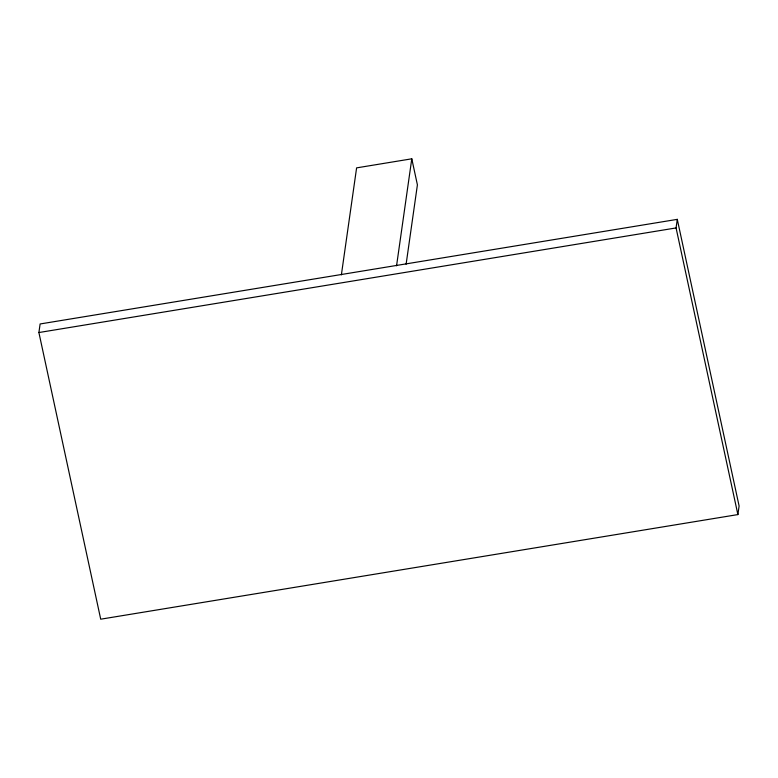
<?xml version="1.0" encoding="UTF-8"?>
<svg xmlns="http://www.w3.org/2000/svg" width="778" height="778" viewBox="0 0 778 778"><rect width="100%" height="100%" fill="white"/><g stroke="black" fill="none" stroke-linecap="round" stroke-linejoin="round"><path stroke-width="1.17" d="M38.9 332.537L40.116 323.969L677.288 219.357L739.1 506.011L737.884 514.579L100.712 619.191L38.9 332.537L676.072 227.935L677.288 219.357M341.377 274.867L356.606 167.873L411.786 158.809L417.407 184.872L406.116 264.219M396.556 265.804L411.786 158.809M676.072 227.935L737.884 514.579"/></g></svg>
